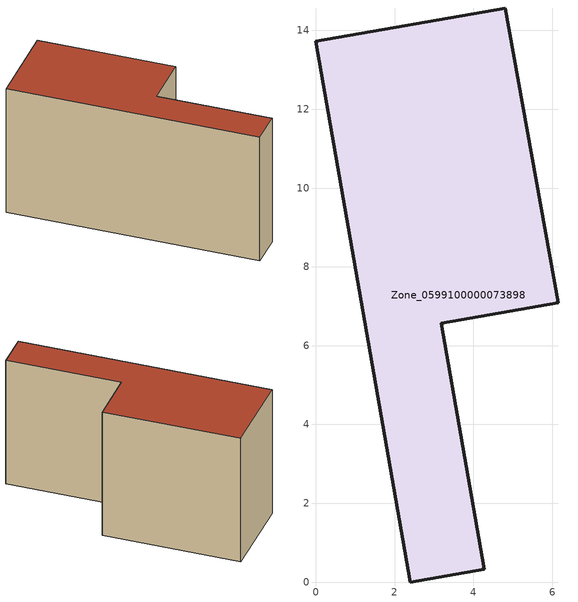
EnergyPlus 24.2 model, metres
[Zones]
Zone_0599100000073898
 floor ground (C_G): 0,13.73 4.81,14.57 6.15,7.09 3.18,6.57 4.28,0.33 2.4,0 z0
 wall outside (C_F): 2.4,0 4.28,0.33 3.18,6.57 6.15,7.09 4.81,14.57 0,13.73 2.4,0 z0:7.62
 roof outside (C_R): 4.81,14.57 0,13.73 2.4,0 4.28,0.33 3.18,6.57 6.15,7.09 z7.62
[BUILDING]
Pand.0599100000073898: North Axis=0; Terrain=City; Loads Convergence Tolerance Value=0.04; Temperature Convergence Tolerance Value=0.4; Solar Distribution=FullExterior; Maximum Number of Warmup Days=25; Minimum Number of Warmup Days=1
[Site:Location]
Rotterdam.The.Hague.AP_ZH_NLD Design_Conditions: Latitude=51.96; Longitude=4.45; Time Zone=1; Elevation=-4.5
[SITE:GROUNDTEMPERATURE:BUILDINGSURFACE]
18, 18, 18, 18, 18, 18, 18, 18, 18, 18, 18, 18
[MATERIAL] Thermal Absorptance=0.9; Solar Absorptance=0.7; Visible Absorptance=0.7
Name | Roughness | Thickness | Conductivity | Density | Specific Heat
G.TC.1946 | MediumSmooth | 0.15 | 1 | 540 | 1210
F.TC.1946 | Rough | 0.3 | 0.857143 | 1920 | 840
R.TC.1946 | MediumRough | 0.2 | 0.909091 | 1500 | 1000
[CONSTRUCTION]
C_G: G.TC.1946
C_F: F.TC.1946
C_R: R.TC.1946
[ZONE]
Zone_0599100000073898: Type=1; Multiplier=1; Ceiling Height=Autocalculate; Volume=Autocalculate; Floor Area=autocalculate; Part of Total Floor Area=Yes
[ZONEINFILTRATION:DESIGNFLOWRATE]
Infil_Zone_0599100000073898: Zone or ZoneList or Space or SpaceList=Zone_0599100000073898; Schedule=AlwaysOn; Design Flow Rate Calculation Method=Flow/Area; Flow Rate per Floor Area=0.003; Constant Term Coefficient=1; Temperature Term Coefficient=0; Velocity Term Coefficient=0; Velocity Squared Term Coefficient=0
[HVACTEMPLATE:ZONE:IDEALLOADSAIRSYSTEM]
Zone_0599100000073898: Maximum Heating Supply Air Temperature=50; Minimum Cooling Supply Air Temperature=13; Maximum Heating Supply Air Humidity Ratio=0.0156; Minimum Cooling Supply Air Humidity Ratio=0.0077; Heating Limit=NoLimit; Cooling Limit=NoLimit; Dehumidification Control Type=ConstantSensibleHeatRatio; Cooling Sensible Heat Ratio=0.7; Dehumidification Setpoint=60; Humidification Control Type=None; Humidification Setpoint=30; Outdoor Air Method=None; Outdoor Air Flow Rate per Person=0.00944; Outdoor Air Flow Rate per Zone Floor Area=0; Outdoor Air Flow Rate per Zone=0; Demand Controlled Ventilation Type=None; Outdoor Air Economizer Type=NoEconomizer; Heat Recovery Type=None; Sensible Heat Recovery Effectiveness=0.7; Latent Heat Recovery Effectiveness=0.65
[ZONECONTROL:THERMOSTAT]
ThermostatControl_Zone_0599100000073898: Zone or ZoneList=Zone_0599100000073898; Control Type Schedule=DualSetpointControlType; Control 1=Thermostat_Zone_0599100000073898; Temperature Difference Between Cutout And Setpoint=0
[THERMOSTATSETPOINT:DUALSETPOINT]
Thermostat_Zone_0599100000073898: Heating Setpoint Temperature Schedule=HeatingSetpoint_Zone_0599100000073898; Cooling Setpoint Temperature Schedule=CoolingSetpoint_Zone_0599100000073898
[SCHEDULE:COMPACT]
HeatingSetpoint_Zone_0599100000073898: Through: 12/31, For: AllDays, Until: 24:00, 21
CoolingSetpoint_Zone_0599100000073898: Through: 12/31, For: AllDays, Until: 24:00, 24
DualSetpointControlType: Through: 12/31, For: AllDays, Until: 24:00, 4
AlwaysOn: Through: 12/31, For: AllDays, Until: 24:00, 1
